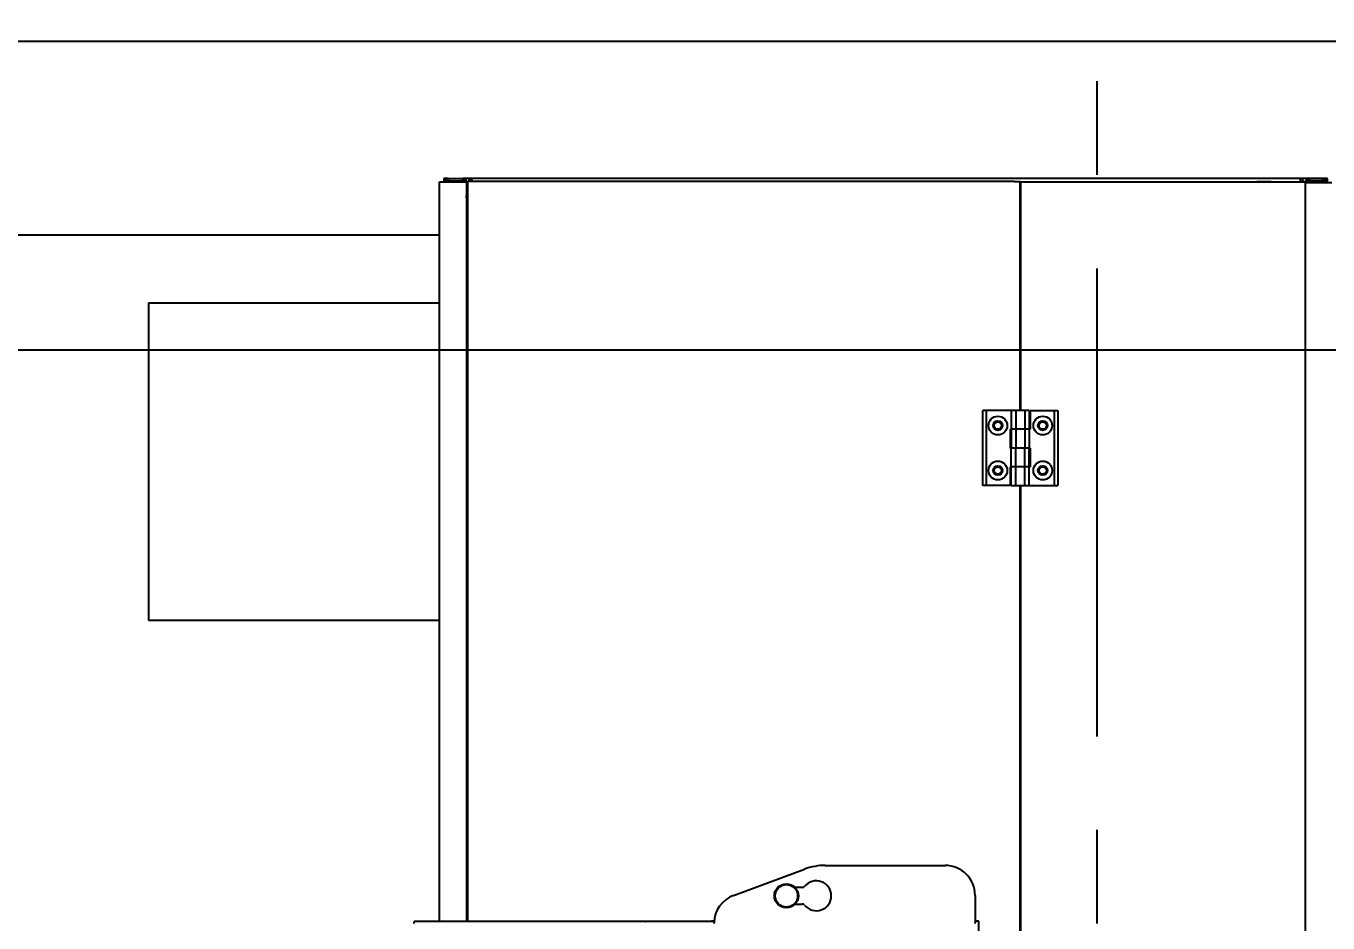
# Model space of a CAD drawing. Header units: millimetres. Extents: x 933584 to 974011, y 4545988 to 4553664.
# Drawn here: x 954609.2 to 954696.1, y 4549703.6 to 4549763.5 of the extents above; entities that cross this region are included whole.
import ezdxf

# ---------------------------------------------------------------- set-up
doc = ezdxf.new("R2010")
doc.units = ezdxf.units.MM
doc.header["$PDMODE"] = 35
doc.linetypes.add('568_AVN_KES_01$0$HIDDEN', pattern=[0.375, 0.25, -0.125])
doc.linetypes.add('CENTER', pattern=[2, 1.25, -0.25, 0.25, -0.25])
doc.layers.get('0').update_dxf_attribs({"color": 255})
doc.layers.get('Defpoints').update_dxf_attribs({"color": 8})
for name, color, linetype in [('0-DMS-50', 143, 'Continuous'), ('0-HSL-SLD', 252, 'Continuous'), ('0-LNS-SPL', 13, '568_AVN_KES_01$0$HIDDEN'), ('0-TXT-NRS', 6, 'Continuous')]:
    doc.layers.add(name, color=color, linetype=linetype)
doc.styles.add('dim_romans_50', font='swissl.ttf', dxfattribs={"width": 0.6, "height": 5})
doc.dimstyles.new('ONK_dim 1_50', dxfattribs={"dimscale": 5, "dimtxt": 4, "dimasz": 0.5, "dimexe": 0.5, "dimexo": 0.5, "dimgap": 0.2, "dimtad": 1, "dimdec": 1, "dimrnd": 0.5, "dimzin": 9, "dimtxsty": 'dim_romans_50', "dimblk": 'OBLIQUE', "dimcen": 1, "dimclre": 256, "dimclrt": 256, "dimazin": 2, "dimtfac": 1, "dimtdec": 1, "dimtix": 1, "dimtmove": 2, "dimatfit": 3, "dimldrblk": 'OBLIQUE', "dimfxl": 3, "dimfxlon": 1, "dimarcsym": 0})

# ---------------------------------------------------------------- blocks, each defined once
blk = doc.blocks.new('cbxcbb')
at = {"layer": '0-HSL-SLD', "linetype": 'Continuous'}
blk.add_line((954491.856, 4547749.6), (954636.782, 4547749.6), dxfattribs=at)
blk = doc.blocks.new('_Oblique')
at = {"color": 0, "linetype": 'ByBlock', "lineweight": -2}
blk.add_line((-0.5, -0.5), (0.5, 0.5), dxfattribs=at)
blk = doc.blocks.new('*D2086')
at = {"layer": '0-DMS-50', "lineweight": -2}
for p, q in [((954301.845, 4549756.902), (954301.845, 4549739.402)), ((954741.846, 4549756.902), (954741.846, 4549739.402))]:
    blk.add_line(p, q, dxfattribs=at)
at = {"layer": '0-DMS-50', "color": 0, "lineweight": -2}
blk.add_line((954301.845, 4549741.902), (954741.846, 4549741.902), dxfattribs=at)
at = {"layer": 'Defpoints', "color": 0}
for p in [(954301.845, 4549762.535), (954741.846, 4549762.535), (954741.846, 4549741.902)]:
    blk.add_point(p, dxfattribs=at)
at = {"layer": '0-DMS-50', "color": 0, "linetype": 'ByBlock', "lineweight": -2, "xscale": 2.5, "yscale": 2.5, "zscale": 2.5, "rotation": 180}
blk.add_blockref('_Oblique', (954301.845, 4549741.902), dxfattribs=at)
at = {"layer": '0-DMS-50', "color": 0, "linetype": 'ByBlock', "lineweight": -2, "xscale": 2.5, "yscale": 2.5, "zscale": 2.5}
blk.add_blockref('_Oblique', (954741.846, 4549741.902), dxfattribs=at)
at = {"layer": '0-DMS-50', "insert": (954521.845, 4549745.402), "char_height": 5, "attachment_point": 5, "style": 'dim_romans_50'}
blk.add_mtext('440', dxfattribs=at)
blk = doc.blocks.new('CXVBXCBXCB')
at = {"linetype": 'CENTER', "ltscale": 25}
blk.add_lwpolyline([(936604.054, 4552635.387), (936604.054, 4551251.599)], dxfattribs=at)

msp = doc.modelspace()

# ---------------------------------------------------------------- linework, layer by layer
at = {"layer": '0-HSL-SLD'}
msp.add_lwpolyline([(953983.846, 4549757.55), (954103.846, 4549757.55), (954103.846, 4549761.551), (954301.845, 4549761.551), (954301.845, 4549762.535), (954741.846, 4549762.535), (954741.846, 4549377.441), (954741.846, 4549377.441), (954741.846, 4549023.704), (954741.846, 4549023.704), (954741.846, 4549023.704), (954741.846, 4549023.704), (954741.846, 4549023.704), (954741.846, 4549023.704), (954630.955, 4549064.684), (954330.847, 4549175.589), (954361.945, 4549261.112), (954361.945, 4549617.464), (953983.846, 4549617.464)], close=True, dxfattribs=at)
at = {"layer": '0-LNS-SPL', "linetype": 'ByBlock', "ltscale": 0.5}
msp.add_lwpolyline([(953983.846, 4549716.551), (953983.846, 4549757.55), (954103.846, 4549757.55), (954103.846, 4549791.551), (954301.845, 4549791.551), (954301.845, 4549762.535), (954741.846, 4549762.535), (954741.846, 4549120.535)], dxfattribs=at)
at = {"layer": '0-TXT-NRS'}
for p, q in [((954636.782, 4549753.13), (954638.582, 4549753.13)), ((954636.782, 4549703.729), (954636.782, 4549753.13)), ((954637.087, 4549753.355), (954637.087, 4549753.13)), ((954637.087, 4549753.355), (954637.18, 4549753.262)), ((954637.18, 4549753.262), (954637.087, 4549753.355)), ((954637.362, 4549753.355), (954637.087, 4549753.355)), ((954637.203, 4549753.169), (954638.41, 4549753.169)), ((954637.362, 4549753.355), (954637.362, 4549753.205)), ((954637.362, 4549753.355), (954638.362, 4549753.355)), ((954637.362, 4549753.205), (954638.362, 4549753.205)), ((954638.362, 4549753.205), (954638.362, 4549753.355)), ((954638.987, 4549753.355), (954638.362, 4549753.355)), ((954638.41, 4549753.169), (954638.41, 4549753.13)), ((954638.41, 4549753.169), (954638.516, 4549753.169)), ((954638.516, 4549753.169), (954638.516, 4549753.13)), ((954638.582, 4549753.13), (954638.582, 4549703.729)), ((954638.582, 4549753.13), (954638.587, 4549753.13)), ((954638.587, 4549753.13), (954638.587, 4549752.205)), ((954638.647, 4549753.155), (954638.647, 4549703.729)), ((954654.947, 4549753.155), (954638.647, 4549753.155)), ((954694.187, 4549753.355), (954638.987, 4549753.355)), ((954675.147, 4549753.155), (954654.947, 4549753.155)), ((954675.147, 4549753.155), (954675.547, 4549753.155)), ((954675.547, 4549737.855), (954675.547, 4549753.155)), ((954675.587, 4549753.105), (954675.587, 4549737.855)), ((954676.087, 4549753.105), (954675.587, 4549753.105)), ((954689.587, 4549753.105), (954676.087, 4549753.105)), ((954694.587, 4549753.105), (954689.587, 4549753.105)), ((954691.362, 4549753.155), (954691.362, 4549753.105)), ((954691.362, 4549753.155), (954692.312, 4549753.155)), ((954692.312, 4549753.105), (954692.312, 4549753.155)), ((954694.887, 4549753.355), (954694.187, 4549753.355)), ((954694.587, 4549753.105), (954694.587, 4549647.605)), ((954694.658, 4549753.169), (954694.658, 4549753.055)), ((954694.764, 4549753.169), (954694.658, 4549753.169)), ((954694.764, 4549753.169), (954694.764, 4549753.055)), ((954695.885, 4549753.169), (954694.764, 4549753.169)), ((954694.887, 4549753.205), (954694.887, 4549753.355)), ((954695.737, 4549753.355), (954694.887, 4549753.355)), ((954695.737, 4549753.205), (954694.887, 4549753.205)), ((954695.737, 4549753.355), (954695.737, 4549753.205)), ((954696.087, 4549753.355), (954695.737, 4549753.355)), ((954695.949, 4549753.115), (954695.885, 4549753.169)), ((954696.087, 4549753.355), (954695.974, 4549753.242)), ((954695.974, 4549753.242), (954696.087, 4549753.355)), ((954696.087, 4549753.055), (954696.087, 4549753.355)), ((954638.587, 4549752.205), (954638.582, 4549752.205)), ((954638.587, 4549752.056), (954638.587, 4549752.205)), ((954675.587, 4549753.055), (954675.547, 4549753.055)), ((954675.547, 4549752.755), (954675.587, 4549752.755)), ((954675.547, 4549752.355), (954675.587, 4549752.355)), ((954696.37, 4549753.055), (954694.587, 4549753.055)), ((954638.582, 4549752.056), (954638.587, 4549752.056)), ((954638.587, 4549752.056), (954638.587, 4549751.855)), ((954638.587, 4549751.855), (954638.587, 4549703.729)), ((954638.587, 4549751.855), (954638.647, 4549751.795)), ((954638.647, 4549751.795), (954638.587, 4549751.855)), ((954638.647, 4549751.855), (954638.587, 4549751.855)), ((954638.587, 4549750.855), (954638.582, 4549750.855)), ((954638.587, 4549750.355), (954638.582, 4549750.355)), ((954638.582, 4549749.855), (954638.587, 4549749.855)), ((954675.547, 4549750.005), (954675.587, 4549750.005)), ((954675.587, 4549749.955), (954675.547, 4549749.955)), ((954675.587, 4549748.855), (954675.547, 4549748.855)), ((954675.587, 4549748.355), (954675.547, 4549748.355)), ((954675.587, 4549748.105), (954675.547, 4549748.105)), ((954617.354, 4549745.055), (954617.354, 4549723.855)), ((954617.354, 4549745.055), (954622.695, 4549745.055)), ((954622.695, 4549745.055), (954636.782, 4549745.055)), ((954638.587, 4549741.255), (954638.582, 4549741.255)), ((954638.582, 4549740.655), (954638.587, 4549740.655)), ((954673.067, 4549732.855), (954673.067, 4549737.855)), ((954673.317, 4549737.855), (954673.067, 4549737.855)), ((954673.317, 4549732.855), (954673.317, 4549737.855)), ((954674.967, 4549737.855), (954673.317, 4549737.855)), ((954674.967, 4549737.855), (954674.967, 4549736.605)), ((954675.267, 4549737.855), (954674.967, 4549737.855)), ((954675.267, 4549737.855), (954675.267, 4549736.605)), ((954675.867, 4549737.855), (954675.267, 4549737.855)), ((954675.867, 4549737.855), (954675.867, 4549736.605)), ((954676.167, 4549737.855), (954675.867, 4549737.855)), ((954676.167, 4549737.855), (954676.167, 4549736.605)), ((954676.217, 4549737.855), (954676.217, 4549736.605)), ((954676.217, 4549737.855), (954677.817, 4549737.855)), ((954677.817, 4549737.855), (954677.817, 4549732.855)), ((954677.817, 4549737.855), (954678.067, 4549737.855)), ((954678.067, 4549737.855), (954678.067, 4549732.855)), ((954674.917, 4549735.355), (954674.917, 4549736.605)), ((954674.967, 4549736.605), (954674.917, 4549736.605)), ((954675.267, 4549736.605), (954674.967, 4549736.605)), ((954674.967, 4549736.605), (954674.967, 4549735.355)), ((954675.867, 4549736.605), (954675.267, 4549736.605)), ((954675.267, 4549736.605), (954675.267, 4549735.355)), ((954676.167, 4549736.605), (954675.867, 4549736.605)), ((954675.867, 4549736.605), (954675.867, 4549735.355)), ((954676.167, 4549736.605), (954676.167, 4549735.355)), ((954676.167, 4549736.605), (954676.217, 4549736.605)), ((954674.967, 4549735.355), (954674.917, 4549735.355)), ((954674.967, 4549734.105), (954674.967, 4549735.355)), ((954675.267, 4549735.355), (954674.967, 4549735.355)), ((954675.267, 4549734.105), (954675.267, 4549735.355)), ((954675.867, 4549735.355), (954675.267, 4549735.355)), ((954675.867, 4549734.105), (954675.867, 4549735.355)), ((954676.167, 4549735.355), (954675.867, 4549735.355)), ((954676.167, 4549734.105), (954676.167, 4549735.355)), ((954676.167, 4549735.355), (954676.217, 4549735.355)), ((954676.217, 4549735.355), (954676.217, 4549734.105)), ((954674.917, 4549732.855), (954674.917, 4549734.105)), ((954674.967, 4549734.105), (954674.917, 4549734.105)), ((954675.267, 4549734.105), (954674.967, 4549734.105)), ((954674.967, 4549732.855), (954674.967, 4549734.105)), ((954675.867, 4549734.105), (954675.267, 4549734.105)), ((954675.267, 4549732.855), (954675.267, 4549734.105)), ((954676.167, 4549734.105), (954675.867, 4549734.105)), ((954675.867, 4549732.855), (954675.867, 4549734.105)), ((954676.167, 4549732.855), (954676.167, 4549734.105)), ((954676.167, 4549734.105), (954676.217, 4549734.105)), ((954673.317, 4549732.855), (954673.067, 4549732.855)), ((954674.917, 4549732.855), (954673.317, 4549732.855)), ((954674.967, 4549732.855), (954675.267, 4549732.855)), ((954675.267, 4549732.855), (954675.867, 4549732.855)), ((954675.547, 4549667.855), (954675.547, 4549732.855)), ((954675.587, 4549732.855), (954675.587, 4549667.855)), ((954675.867, 4549732.855), (954676.167, 4549732.855)), ((954676.167, 4549732.855), (954677.817, 4549732.855)), ((954677.817, 4549732.855), (954678.067, 4549732.855)), ((954638.587, 4549728.255), (954638.582, 4549728.255)), ((954638.582, 4549727.655), (954638.587, 4549727.655)), ((954638.582, 4549727.367), (954638.587, 4549727.367)), ((954617.354, 4549723.855), (954622.695, 4549723.855)), ((954622.695, 4549723.855), (954636.782, 4549723.855)), ((954638.587, 4549718.542), (954638.582, 4549718.542)), ((954638.587, 4549718.255), (954638.582, 4549718.255)), ((954638.582, 4549717.655), (954638.587, 4549717.655)), ((954656.422, 4549705.48), (954661.157, 4549707.235)), ((954662.547, 4549707.485), (954670.547, 4549707.485)), ((954638.587, 4549705.255), (954638.582, 4549705.255)), ((954661.01, 4549706.005), (954660.528, 4549706.005)), ((954672.547, 4549705.485), (954672.547, 4549703.655)), ((954638.582, 4549704.655), (954638.587, 4549704.655)), ((954660.528, 4549704.905), (954661.01, 4549704.905)), ((954655.121, 4549703.729), (954635.097, 4549703.729)), ((954635.097, 4549703.605), (954635.097, 4549703.729)), ((954650.52, 4549703.729), (954650.72, 4549703.755)), ((954650.574, 4549703.729), (954650.772, 4549703.755)), ((954650.72, 4549703.755), (954654.947, 4549703.755)), ((954650.812, 4549703.755), (954650.812, 4549703.729)), ((954651.062, 4549703.755), (954651.062, 4549703.729)), ((954652.462, 4549703.729), (954652.462, 4549703.755)), ((954652.712, 4549703.729), (954652.712, 4549703.755)), ((954655.123, 4549703.755), (954654.947, 4549703.755)), ((954672.797, 4549703.755), (954672.547, 4549703.755)), ((954672.547, 4549703.605), (954672.547, 4549703.655)), ((954672.797, 4549668.155), (954672.797, 4549703.755))]:
    msp.add_line(p, q, dxfattribs=at)
for points in [[(954694.887, 4549753.205), (954694.824, 4549753.191), (954694.795, 4549753.169)], [(954695.832, 4549753.169), (954695.786, 4549753.197), (954695.737, 4549753.205)]]:
    msp.add_lwpolyline(points, dxfattribs=at)
for centre, radius in [((954674.067, 4549736.855), 0.625), ((954677.067, 4549736.855), 0.625), ((954674.067, 4549736.855), 0.32), ((954674.067, 4549736.855), 0.25), ((954677.067, 4549736.855), 0.32), ((954677.067, 4549736.855), 0.25), ((954674.067, 4549733.855), 0.625), ((954674.067, 4549733.855), 0.32), ((954674.067, 4549733.855), 0.25), ((954677.067, 4549733.855), 0.625), ((954677.067, 4549733.855), 0.32), ((954677.067, 4549733.855), 0.25), ((954659.947, 4549705.455), 0.8), ((954659.947, 4549705.455), 0.75)]:
    msp.add_circle(centre, radius, dxfattribs=at)
for centre, radius, start, end in [((954637.362, 4549753.13), 0.225, 90, 180), ((954637.222, 4549753.064), 0.107, 100.01707, 142.04342), ((954637.359, 4549753.138), 0.0673, 87.67959, 151.72494), ((954638.362, 4549753.13), 0.225, 0, 90), ((954638.364, 4549753.136), 0.0686, 28.93659, 91.72843), ((954638.973, 4549753.075), 0.28, 87.16409, 163.47619), ((954639.2, 4549753.114), 0.321, 131.46427, 172.6927), ((954693.938, 4549753.08), 0.371, 3.87327, 47.83356), ((954694.187, 4549753.055), 0.3, 9.57872, 90.00796), ((954694.213, 4549753.07), 0.121, 16.67417, 49.46437), ((954694.887, 4549753.055), 0.3, 90, 180), ((954695.737, 4549753.055), 0.3, 0, 90), ((954695.935, 4549752.999), 0.117, 28.51458, 82.83156), ((954662.547, 4549703.485), 4, 90, 110.34076), ((954670.547, 4549705.485), 2, 0, 90), ((954661.947, 4549705.455), 1, 218.68219, 141.31781), ((954657.117, 4549703.605), 2, 110.34076, 178.56746), ((954661.01, 4549706.205), 0.2, 270, 321.31781), ((954661.01, 4549704.705), 0.2, 38.68219, 90), ((954652.994, 4549703.656), 2.124, 358.60916, 359.9583)]:
    msp.add_arc(centre, radius, start, end, dxfattribs=at)

# ---------------------------------------------------------------- block references
for name, p in [('CXVBXCBXCB', (18076.615, -2838.037)), ('cbxcbb', (0, 2000))]:
    msp.add_blockref(name, p)

# ---------------------------------------------------------------- dimensions: what is measured, and where the dimension line sits
at = {"layer": '0-DMS-50'}
dim = msp.add_aligned_dim(p1=(954301.845, 4549762.535), p2=(954741.846, 4549762.535), distance=-20.633, dimstyle='ONK_dim 1_50', dxfattribs=at)
dim.commit()
dim.dimension.update_dxf_attribs({"geometry": '*D2086', "text_midpoint": (954521.845, 4549745.402)})

doc.saveas('drawing.dxf')
